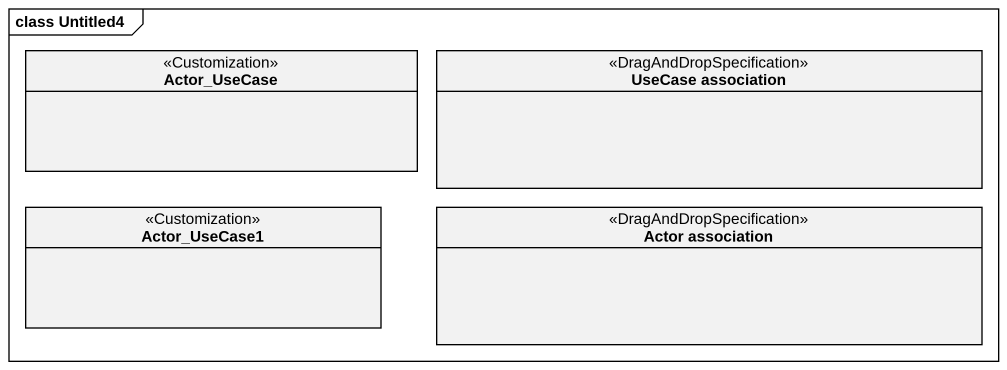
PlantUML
@startuml
mainframe class Untitled4
hide circle
hide empty members
class Actor_UseCase <<Customization>>
class "UseCase association" as UseCase_association <<DragAndDropSpecification>>
class Actor_UseCase1 <<Customization>>
class "Actor association" as Actor_association <<DragAndDropSpecification>>
@enduml
